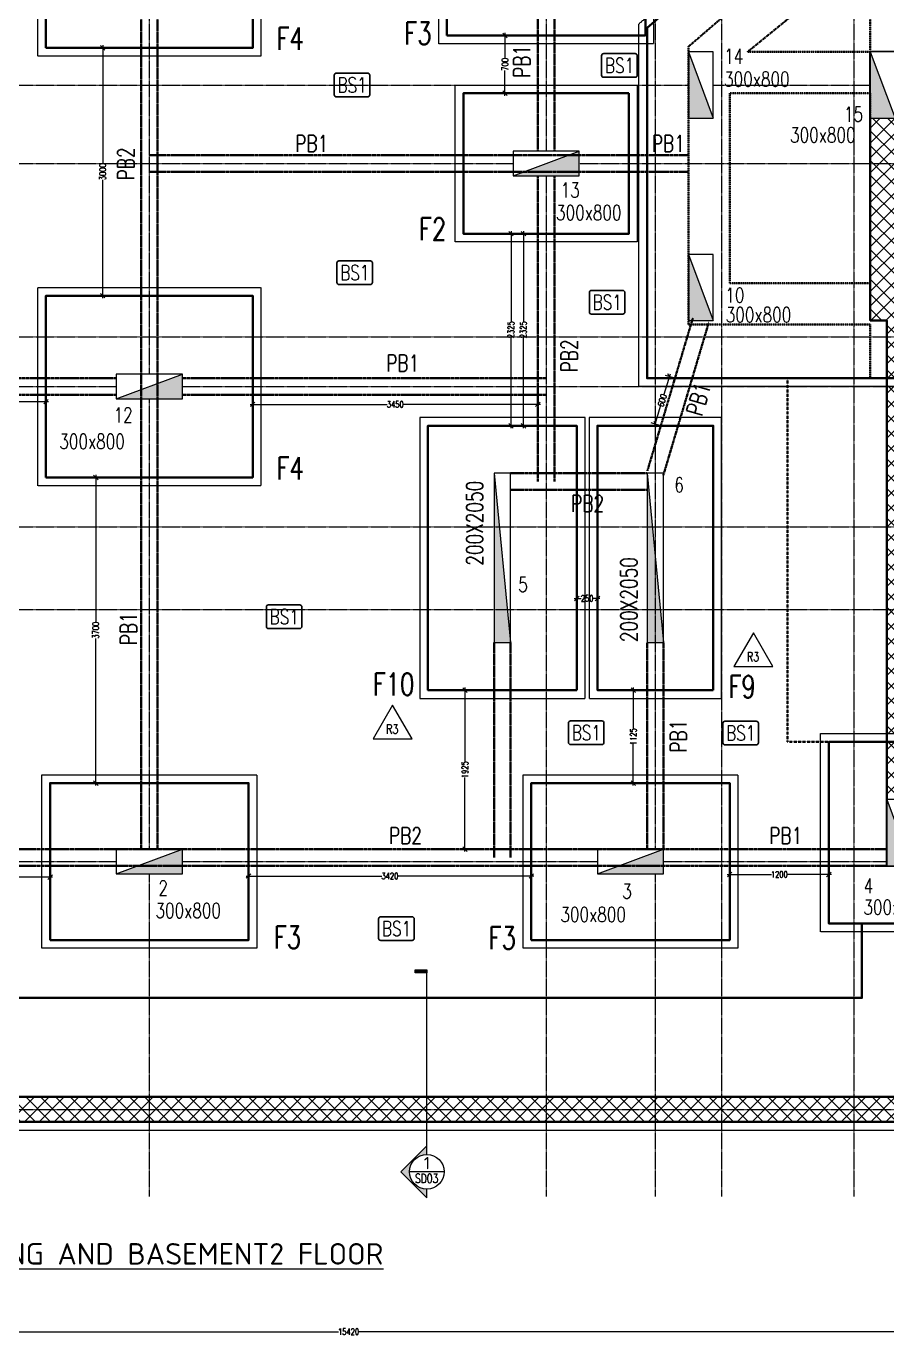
# Model space of a CAD drawing. Header units: millimetres. Extents: x -226110 to 125224, y -84 to 62581.
# Drawn here: x 12526 to 22935, y 2011 to 17864 of the extents above; entities that cross this region are included whole.
import ezdxf
from ezdxf.enums import TextEntityAlignment as Align

# ---------------------------------------------------------------- set-up
doc = ezdxf.new("R2010")
doc.units = ezdxf.units.MM
doc.set_wipeout_variables(frame=1)
for name, pattern in [('CENTER', [2, 1.25, -0.25, 0.25, -0.25]), ('CENTER2', [28.575, 19.05, -3.175, 3.175, -3.175]), ('DASHED2', [9.525, 6.35, -3.175]), ('DOT2', [0.125, 0, -0.125]), ('HIDDEN', [0.375, 0.25, -0.125]), ('HIDDEN2', [4.7625, 3.175, -1.5875])]:
    doc.linetypes.add(name, pattern=pattern)
for name, color, linetype, lineweight in [('Geo Col Hatch', 66, 'Continuous', 5), ('Geo Col Size', 36, 'Continuous', 30), ('Geo Column', 10, 'Continuous', 25), ('Geo GF11.12.23$0$Geo Col Hatch', 66, 'Continuous', 5), ('Geo GF11.12.23$0$Geo Column', 10, 'Continuous', 25), ('Geo-Beam', 9, 'HIDDEN2', 40), ('Geo-Beam 3', 9, 'HIDDEN2', 40), ('Geo-COLUMN-NO', 3, 'Continuous', 30), ('Geo-COLUMNS', 10, 'Continuous', 30), ('Geo-Dim  Sec & Plan', 250, 'Continuous', 25), ('Geo-Footing', 22, 'Continuous', 40), ('Geo-Footing inner L', 48, 'Continuous', 20), ('Geo-Footing Name', 7, 'Continuous', 30), ('Geo-Footing Pcc L', 251, 'HIDDEN', 13), ('Geo-GRID', 250, 'CENTER2', 13), ('Geo-Grid L', 250, 'CENTER', 13), ('Geo-RCC-PATT-RAMP', 8, 'Continuous', 13), ('Geo-Retaining-W-L', 126, 'Continuous', 40), ('Geo-Sec Sml', 7, 'Continuous', 25), ('Geo-TEXT', 7, 'Continuous', 30), ('Geo-TEXT-SLAB', 232, 'Continuous', 30)]:
    doc.layers.add(name, color=color, linetype=linetype, lineweight=lineweight)
doc.layers.add('GEO-TITTLE HEAD', color=206, linetype='Continuous')
doc.styles.add('Geo T Arial', font='arial.ttf', dxfattribs={"width": 0.75})
doc.styles.add('Geo Txt Narr', font='simplex8.shx')
doc.styles.add('ISCOPEUR', font='isocpeur.ttf')
doc.styles.add('simplex', font='simplex.shx', dxfattribs={"width": 0.75})
doc.styles.get("Standard").update_dxf_attribs({"font": 'arial.ttf'})
doc.dimstyles.new('Geo1-30 Dim 100', dxfattribs={"dimtxt": 75, "dimasz": 55, "dimexe": 50, "dimexo": 0.2, "dimgap": 0.1, "dimtad": 0, "dimdec": 0, "dimdsep": 46, "dimtxsty": 'simplex', "dimblk": 'OBLIQUE', "dimcen": 5, "dimdle": 30, "dimclrd": 252, "dimclre": 252, "dimclrt": 34, "dimadec": 0, "dimazin": 0, "dimtfac": 1, "dimtdec": 0, "dimtmove": 0, "dimatfit": 3, "dimfxl": 100, "dimfxlon": 1, "dimlwd": -1, "dimlwe": -1, "dimarcsym": 0})

# ---------------------------------------------------------------- blocks, each defined once
blk = doc.blocks.new('*U1255')
at = {"layer": 'Geo Col Size', "style": 'simplex', "width": 0.75}
blk.add_attdef('300X800', (278, -469), '', height=180, dxfattribs=at)
blk.add_wipeout([(-400, 150), (400, 150), (400, -150), (-400, -150)]).dxf.layer = 'Geo GF11.12.23$0$Geo Column'
at = {"layer": 'Geo GF11.12.23$0$Geo Col Hatch'}
h = blk.add_hatch(color=256, dxfattribs=at)
h.dxf.hatch_style = 1
h.paths.add_polyline_path([(-400, -150), (400, -150), (400, 150)])
at = {"layer": 'Geo GF11.12.23$0$Geo Column'}
blk.add_line((-400, -150), (400, 150), dxfattribs=at)
blk.add_lwpolyline([(-400, -150), (400, -150), (400, 150), (-400, 150)], close=True, dxfattribs=at)
blk = doc.blocks.new('*U1254')
at = {"layer": 'Geo Col Size', "style": 'simplex', "width": 0.75}
blk.add_attdef('300X800', (278, -469), '', height=180, dxfattribs=at)
blk.add_wipeout([(150, 400), (150, -400), (-150, -400), (-150, 400)]).dxf.layer = 'Geo GF11.12.23$0$Geo Column'
at = {"layer": 'Geo GF11.12.23$0$Geo Col Hatch'}
h = blk.add_hatch(color=256, dxfattribs=at)
h.dxf.hatch_style = 1
h.paths.add_polyline_path([(-150, 400), (-150, -400), (150, -400)])
at = {"layer": 'Geo GF11.12.23$0$Geo Column'}
blk.add_line((-150, 400), (150, -400), dxfattribs=at)
blk.add_lwpolyline([(-150, 400), (-150, -400), (150, -400), (150, 400)], close=True, dxfattribs=at)
blk = doc.blocks.new('*U1257')
at = {"layer": 'Geo Col Hatch'}
h = blk.add_hatch(color=256, dxfattribs=at)
h.dxf.hatch_style = 1
h.paths.add_polyline_path([(-100, 1025), (-100, -1025), (100, -1025)])
at = {"layer": 'Geo Column'}
blk.add_line((-100, 1025), (100, -1025), dxfattribs=at)
blk.add_lwpolyline([(-100, 1025), (-100, -1025), (100, -1025), (100, 1025)], close=True, dxfattribs=at)
at = {"layer": 'Geo Col Size', "style": 'simplex', "width": 0.75}
blk.add_attdef('(200X1050)', (303, -469), '', height=250, dxfattribs=at)
blk = doc.blocks.new('Geo GF11.12.23')
ref = blk.add_blockref('*U1255', (54933, 13743))
ref.add_attrib('300X800', '300x800', (55052, 13058), dxfattribs={"layer": 'Geo Col Size', "height": 180, "style": 'simplex', "width": 0.75})
ref = blk.add_blockref('*U1255', (50133, 11043))
ref.add_attrib('300X800', '300x800', (49044, 10289), dxfattribs={"layer": 'Geo Col Size', "height": 180, "style": 'simplex', "width": 0.75})
ref = blk.add_blockref('*U1257', (54403, 8968))
ref.add_attrib('(200X1050)', '200X2050', (54168, 8874), dxfattribs={"layer": 'Geo Col Size', "height": 200, "rotation": 90, "style": 'simplex', "width": 0.75})
ref = blk.add_blockref('*U1257', (56253, 8968))
ref.add_attrib('(200X1050)', '200X2050', (56034, 7949), dxfattribs={"layer": 'Geo Col Size', "height": 200, "rotation": 90, "style": 'simplex', "width": 0.75})
ref = blk.add_blockref('*U1254', (59203, 5643))
ref.add_attrib('300X800', '300x800', (58770, 4651), dxfattribs={"layer": 'Geo Col Size', "height": 180, "style": 'simplex', "width": 0.75})
ref = blk.add_blockref('*U1255', (50133, 5293))
ref.add_attrib('300X800', '300x800', (50207, 4610), dxfattribs={"layer": 'Geo Col Size', "height": 180, "style": 'simplex', "width": 0.75})
ref = blk.add_blockref('*U1255', (55953, 5293))
ref.add_attrib('300X800', '300x800', (55105, 4562), dxfattribs={"layer": 'Geo Col Size', "height": 180, "style": 'simplex', "width": 0.75})
at = {"layer": 'Geo-COLUMN-NO', "style": 'simplex', "width": 0.75}
for s, p in [('14', (57086, 14949, -42)), ('15', (58534, 14249, -42)), ('10', (57100, 12059, -42)), ('6', (56483, 9763)), ('5', (54595, 8556))]:
    blk.add_text(s, height=180, dxfattribs=at).set_placement(p)
ref = blk.add_blockref('*U1254', (56803, 14693))
ref.add_attrib('300X800', '300x800', (57085, 14673), dxfattribs={"layer": 'Geo Col Size', "height": 180, "style": 'simplex', "width": 0.75})
ref = blk.add_blockref('*U1254', (56803, 12243))
ref.add_attrib('300X800', '300x800', (57105, 11822), dxfattribs={"layer": 'Geo Col Size', "height": 180, "style": 'simplex', "width": 0.75})
for s, p in [('13', (55107, 13331, -42)), ('12', (49700, 10608, -85)), ('4', (58773, 4909, -42)), ('2', (50243, 4882)), ('3', (55853, 4844, -77))]:
    blk.add_text(s, height=180, dxfattribs=at).set_placement(p)
ref = blk.add_blockref('*U1254', (59003, 14693))
ref.add_attrib('300X800', '300x800', (57883, 13998), dxfattribs={"layer": 'Geo Col Size', "height": 180, "style": 'simplex', "width": 0.75})
blk = doc.blocks.new('GRID')
at = {"layer": 'Geo-Grid L', "ltscale": 3}
for p, q in [((-4420, 51726.6), (-4420, -6705.1)), ((380, 51726.6), (380, -6705.1)), ((1700, 51726.6), (1700, -6705.1)), ((2500, 51726.6), (2500, -6705.1)), ((4100, 51726.6), (4100, -6705.1)), ((-12192.8, 6750), (13410.8, 6750)), ((-12192.8, 5800), (13410.8, 5800)), ((-12192.8, 3700), (13410.8, 3700)), ((-12192.8, 3100), (13410.8, 3100)), ((-12192.8, 1400), (13410.8, 1400)), ((-12192.8, 400), (13410.8, 400)), ((-12192.8, -2650), (13410.8, -2650)), ((-12192.8, -5650), (13410.8, -5650))]:
    blk.add_line(p, q, dxfattribs=at)
blk = doc.blocks.new('*U422')
at = {"layer": 'Geo-Sec Sml', "ltscale": 0.1}
for points in [[(5.83, 81.43), (5.83, 80.27), (10.5, 80.27), (10.5, 81.43)], [(3.5, 0, -0.414214), (10.5, 7), (10.5, 10.5), (0, 0), (10.5, -10.5), (10.5, -7, -0.414214)]]:
    blk.add_hatch(color=162, dxfattribs=at).paths.add_polyline_path(points)
at = {"color": 8}
blk.add_line((10.5, 7), (10.5, 81.43), dxfattribs=at)
blk.add_lwpolyline([(17.5, 0), (3.5, 0)], dxfattribs=at)
blk.add_circle((10.5, 0), 7, dxfattribs=at)
at = {"layer": 'Geo-Sec Sml'}
blk.add_lwpolyline([(10.5, 81.43), (10.5, 80.27), (5.83, 80.27), (5.83, 81.43)], close=True, dxfattribs=at)
blk.add_lwpolyline([(10.5, 7), (10.5, 10.5), (0, 0), (10.5, -10.5), (10.5, -7)], dxfattribs=at)
at = {"layer": 'Geo-Sec Sml', "lineweight": 18, "ltscale": 0.1, "style": 'ISCOPEUR'}
blk.add_attdef('00', text='', height=3, dxfattribs=at).set_placement((10.5, 3.5), align=Align.MIDDLE)
at = {"layer": 'Geo-Sec Sml', "color": 1, "style": 'Geo Txt Narr'}
blk.add_attdef('00', text='', height=2.5, dxfattribs=at).set_placement((10.5, -2.33), align=Align.MIDDLE)
blk = doc.blocks.new('GEO TITLE HEAD NAME')
at = {"layer": 'GEO-TITTLE HEAD'}
blk.add_line((-11.2, -0.15), (-0.11, -0.09), dxfattribs=at)
blk.add_circle((-6.27, -0.15), 4.93, dxfattribs=at)
at = {"layer": 'Geo-Sec Sml', "lineweight": 18, "ltscale": 0.1, "style": 'Geo T Arial'}
blk.add_attdef('WALL_SECTION', text='', height=3, dxfattribs=at).set_placement((-6.38, 3.46), align=Align.MIDDLE)
at = {"layer": 'Geo-Sec Sml', "color": 84, "style": 'Geo Txt Narr'}
blk.add_attdef('DRAWING-REF', text='', height=2.5, dxfattribs=at).set_placement((-6.38, -2.37), align=Align.MIDDLE)
at = {"layer": 'Geo-TEXT', "style": 'Geo T Arial'}
blk.add_attdef('%%ULAYOUT', (-0.1, 1.21), '', height=4, dxfattribs=at)
at = {"layer": 'Geo-TEXT'}
blk.add_attdef('SCALE', (-0.24, -3.03), '', height=2, dxfattribs=at)
blk = doc.blocks.new('*U956')
at = {"layer": 'Geo-Footing'}
blk.add_lwpolyline([(-1250, -1100), (-1250, 1100), (1250, 1100), (1250, -1100)], close=True, dxfattribs=at)
at = {"layer": 'Geo-Footing Pcc L', "linetype": 'DASHED2', "lineweight": 20, "ltscale": 0.3}
blk.add_lwpolyline([(-1350, -1200), (-1350, 1200), (1350, 1200), (1350, -1200)], close=True, dxfattribs=at)
at = {"layer": 'Geo-Footing Name', "style": 'simplex', "width": 0.75}
blk.add_attdef('F4', (1609, -1182), '', height=270, dxfattribs=at)
blk = doc.blocks.new('*U684')
at = {"layer": 'Geo-Footing'}
blk.add_lwpolyline([(1150, -1100), (-850, -1100), (-850, 1100), (1150, 1100)], close=True, dxfattribs=at)
at = {"layer": 'Geo-Footing inner L', "linetype": 'DOT2', "ltscale": 2}
blk.add_lwpolyline([(150, 400), (-150, 400), (-150, -400), (150, -400)], close=True, dxfattribs=at)
at = {"layer": 'Geo-Footing Pcc L', "linetype": 'DASHED2', "lineweight": 20, "ltscale": 0.3}
blk.add_lwpolyline([(1250, -1200), (-950, -1200), (-950, 1200), (1250, 1200)], close=True, dxfattribs=at)
at = {"layer": 'Geo-Footing Name', "style": 'simplex', "width": 0.75}
blk.add_attdef('F8', (1359, -1210), '', height=270, dxfattribs=at)
blk = doc.blocks.new('A$C20a6246b1')
at = {"layer": 'Geo-RCC-PATT-RAMP'}
h = blk.add_hatch(dxfattribs=at)
h.set_pattern_fill('ANSI37', color=256, scale=40)
edge = h.paths.add_edge_path()
edge.add_line((10910, 11850), (10910, 8600))
edge.add_line((10910, 8600), (11110, 8600))
edge.add_line((11110, 8600), (11110, 2000))
edge.add_line((11110, 2000), (12010, 2000))
edge.add_line((12010, 2000), (12010, -800))
edge.add_line((12010, -800), (-2810, -800))
edge.add_line((-2810, -800), (-2810, 45750))
edge.add_line((-2810, 45750), (-1510, 45750))
edge.add_line((-1510, 45750), (-1510, 51340))
edge.add_line((-1510, 51340), (2440, 51340))
edge.add_arc((4877, 51453), 2440, 93.1, 182.6734, ccw=False)
edge.add_line((4745, 53890), (12205, 53890))
edge.add_arc((11922, 48007), 5890, 54.5997, 87.2442, ccw=False)
edge.add_line((15334, 52807), (15912, 52339))
edge.add_arc((11852, 47932), 5992, 10.0715, 47.3451, ccw=False)
edge.add_arc((17260, 48892), 500, 0, 10.0715, ccw=False)
edge.add_line((17760, 48892), (17760, -1001))
edge.add_line((17760, -1001), (18060, -1001))
edge.add_line((18060, -1001), (18060, 48875))
edge.add_arc((17060, 48875), 1000, 0, 10.2606)
edge.add_arc((11852, 47932), 6292, 10.2606, 47.4326)
edge.add_line((16108, 52566), (15516, 53046))
edge.add_arc((11922, 48007), 6190, 54.5106, 87.3118)
edge.add_line((12212, 54190), (4756, 54190))
edge.add_arc((4875, 51454), 2738, 92.485, 176.1141)
edge.add_line((2143, 51640), (-1810, 51640))
edge.add_line((-1810, 51640), (-1810, 46050))
edge.add_line((-1810, 46050), (-3110, 46050))
edge.add_line((-3110, 46050), (-3110, -1100))
edge.add_line((-3110, -1100), (12310, -1100))
edge.add_line((12310, -1100), (12310, 2300))
edge.add_line((12310, 2300), (11410, 2300))
edge.add_line((11410, 2300), (11410, 8900))
edge.add_line((11410, 8900), (11210, 8900))
edge.add_line((11210, 8900), (11210, 11550))
edge.add_line((11210, 11550), (12310, 11550))
edge.add_line((12310, 11550), (12310, 49040))
edge.add_line((12310, 49040), (7390, 49040))
edge.add_line((7390, 49040), (7390, 48740))
edge.add_line((7390, 48740), (12010, 48740))
edge.add_line((12010, 48740), (12010, 11850))
edge.add_line((12010, 11850), (10910, 11850))
at = {"layer": 'Geo-Retaining-W-L'}
for points in [[(-3110, 46050), (-3110, -1100), (12310, -1100), (12310, 2300), (11410, 2300), (11410, 8900), (11210, 8900), (11210, 11550), (12310, 11550), (12310, 49040)], [(12010, 48740), (12010, 11850), (10910, 11850), (10910, 8600), (11110, 8600), (11110, 2000), (12010, 2000), (12010, -800), (-2810, -800), (-2810, 45750)]]:
    blk.add_lwpolyline(points, dxfattribs=at)
blk = doc.blocks.new('*U951')
at = {"layer": 'Geo-Footing'}
blk.add_lwpolyline([(1000, 850), (1000, -850), (-1000, -850), (-1000, 850)], close=True, dxfattribs=at)
at = {"layer": 'Geo-Footing inner L', "linetype": 'DOT2', "ltscale": 2}
blk.add_lwpolyline([(400, 150), (-400, 150), (-400, -150), (400, -150)], close=True, dxfattribs=at)
at = {"layer": 'Geo-Footing Pcc L', "linetype": 'DASHED2', "lineweight": 20, "ltscale": 0.3}
blk.add_lwpolyline([(1100, 950), (1100, -950), (-1100, -950), (-1100, 950)], close=True, dxfattribs=at)
at = {"layer": 'Geo-Footing Name', "style": 'simplex', "width": 0.75}
blk.add_attdef('F2', (1180, -1110), '', height=270, dxfattribs=at)
blk = doc.blocks.new('*U512')
at = {"layer": 'Geo-Footing'}
blk.add_lwpolyline([(-1200, -950), (-1200, 950), (1200, 950), (1200, -950)], close=True, dxfattribs=at)
at = {"layer": 'Geo-Footing Pcc L', "linetype": 'DASHED2', "lineweight": 20, "ltscale": 0.3}
blk.add_lwpolyline([(-1300, -1050), (-1300, 1050), (1300, 1050), (1300, -1050)], close=True, dxfattribs=at)
at = {"layer": 'Geo-Footing Name', "style": 'simplex', "width": 0.75}
blk.add_attdef('F3', (1280, -1310), '', height=270, dxfattribs=at)
blk = doc.blocks.new('A$C08a1fd8b')
at = {"layer": 'Geo-Beam'}
for p, q in [((1400, 3850), (3950, 3850)), ((2050, 3350), (1671, 3350)), ((2050, 3350), (2050, 2450)), ((3950, 3350), (2550, 3350)), ((2550, 3350), (2550, 2450)), ((-150, -850), (-150, 2514)), ((564, 2450), (2050, 2450)), ((2550, 2450), (3950, 2450)), ((350, 1950), (350, -350)), ((350, 1950), (2050, 1950)), ((2050, 1950), (2050, -350)), ((2550, 1950), (3950, 1950)), ((2550, 1950), (2550, -1500)), ((2050, -350), (350, -350)), ((2050, -850), (-150, -850)), ((2050, -850), (2050, -1500))]:
    blk.add_line(p, q, dxfattribs=at)
for points in [[(-150, 2514), (1400, 3850)], [(564, 2450), (1671, 3350)]]:
    blk.add_lwpolyline(points, dxfattribs=at)
at = {"layer": 'Geo-Footing'}
blk.add_lwpolyline([(3050, -1500), (-650, -1500), (-650, 2744), (1214, 4350), (3950, 4350), (3950, 1450), (3050, 1450)], close=True, dxfattribs=at)
at = {"layer": 'Geo-Footing Pcc L', "linetype": 'DASHED2', "lineweight": 20, "ltscale": 0.3}
blk.add_lwpolyline([(3150, -1600), (-750, -1600), (-750, 2789), (1177, 4450), (4050, 4450), (4050, 1350), (3150, 1350)], close=True, dxfattribs=at)
blk = doc.blocks.new('_Oblique')
at = {"color": 0, "linetype": 'ByBlock', "lineweight": -2}
blk.add_line((-0.5, -0.5), (0.5, 0.5), dxfattribs=at)
blk = doc.blocks.new('*D1224')
at = {"layer": 'Geo-Dim  Sec & Plan', "color": 252, "transparency": 16777216}
for p, q in [((15215, 7677), (15215, 7527)), ((18635, 7677), (18635, 7527))]:
    blk.add_line(p, q, dxfattribs=at)
at = {"layer": 'Geo-Dim  Sec & Plan', "color": 252, "linetype": 'Continuous', "transparency": 16777216}
for p, q in [((15185, 7577), (16826, 7577)), ((18665, 7577), (17024, 7577))]:
    blk.add_line(p, q, dxfattribs=at)
at = {"layer": 'Geo-Dim  Sec & Plan', "color": 252, "transparency": 16777216, "xscale": 55, "yscale": 55, "zscale": 55, "rotation": 180}
blk.add_blockref('_Oblique', (15215, 7577), dxfattribs=at)
at = {"layer": 'Geo-Dim  Sec & Plan', "color": 252, "transparency": 16777216, "xscale": 55, "yscale": 55, "zscale": 55}
blk.add_blockref('_Oblique', (18635, 7577), dxfattribs=at)
at = {"layer": 'Geo-Dim  Sec & Plan', "color": 34, "transparency": 16777216, "insert": (16925, 7577), "char_height": 75, "attachment_point": 5, "style": 'simplex'}
blk.add_mtext('3420', dxfattribs=at)
blk = doc.blocks.new('*D1225')
at = {"layer": 'Geo-Dim  Sec & Plan', "color": 252, "transparency": 16777216}
for p, q in [((21035, 7696), (21035, 7546)), ((22235, 7696), (22235, 7546))]:
    blk.add_line(p, q, dxfattribs=at)
at = {"layer": 'Geo-Dim  Sec & Plan', "color": 252, "linetype": 'Continuous', "transparency": 16777216}
for p, q in [((21005, 7596), (21541, 7596)), ((22265, 7596), (21729, 7596))]:
    blk.add_line(p, q, dxfattribs=at)
at = {"layer": 'Geo-Dim  Sec & Plan', "color": 252, "transparency": 16777216, "xscale": 55, "yscale": 55, "zscale": 55, "rotation": 180}
blk.add_blockref('_Oblique', (21035, 7596), dxfattribs=at)
at = {"layer": 'Geo-Dim  Sec & Plan', "color": 252, "transparency": 16777216, "xscale": 55, "yscale": 55, "zscale": 55}
blk.add_blockref('_Oblique', (22235, 7596), dxfattribs=at)
at = {"layer": 'Geo-Dim  Sec & Plan', "color": 34, "transparency": 16777216, "insert": (21635, 7596), "char_height": 75, "attachment_point": 5, "style": 'simplex'}
blk.add_mtext('1200', dxfattribs=at)
blk = doc.blocks.new('*D1226')
at = {"layer": 'Geo-Dim  Sec & Plan', "color": 252, "linetype": 'Continuous', "transparency": 16777216}
for p, q in [((11535, 13318), (12071, 13318)), ((12795, 13318), (12259, 13318))]:
    blk.add_line(p, q, dxfattribs=at)
at = {"layer": 'Geo-Dim  Sec & Plan', "color": 252, "transparency": 16777216}
for p, q in [((11565, 13418), (11565, 13268)), ((12765, 13418), (12765, 13268))]:
    blk.add_line(p, q, dxfattribs=at)
at = {"layer": 'Geo-Dim  Sec & Plan', "color": 252, "transparency": 16777216, "xscale": 55, "yscale": 55, "zscale": 55, "rotation": 180}
blk.add_blockref('_Oblique', (11565, 13318), dxfattribs=at)
at = {"layer": 'Geo-Dim  Sec & Plan', "color": 252, "transparency": 16777216, "xscale": 55, "yscale": 55, "zscale": 55}
blk.add_blockref('_Oblique', (12765, 13318), dxfattribs=at)
at = {"layer": 'Geo-Dim  Sec & Plan', "color": 34, "transparency": 16777216, "insert": (12165, 13318), "char_height": 75, "attachment_point": 5, "style": 'simplex'}
blk.add_mtext('1200', dxfattribs=at)
blk = doc.blocks.new('*D1236')
at = {"layer": 'Geo-Dim  Sec & Plan', "color": 252, "linetype": 'Continuous', "transparency": 16777216}
for p, q in [((17833, 9857), (17833, 8958)), ((17833, 7872), (17833, 8770))]:
    blk.add_line(p, q, dxfattribs=at)
at = {"layer": 'Geo-Dim  Sec & Plan', "color": 252, "transparency": 16777216}
for p, q in [((17933, 9827), (17783, 9827)), ((17933, 7902), (17783, 7902))]:
    blk.add_line(p, q, dxfattribs=at)
at = {"layer": 'Geo-Dim  Sec & Plan', "color": 252, "transparency": 16777216, "xscale": 55, "yscale": 55, "zscale": 55}
for p, rotation in [((17833, 9827), 90), ((17833, 7902), 270)]:
    blk.add_blockref('_Oblique', p, dxfattribs=dict(at, rotation=rotation))
at = {"layer": 'Geo-Dim  Sec & Plan', "color": 34, "transparency": 16777216, "insert": (17833, 8864), "char_height": 75, "attachment_point": 5, "rotation": 90, "style": 'simplex'}
blk.add_mtext('1925', dxfattribs=at)
blk = doc.blocks.new('*D1237')
at = {"layer": 'Geo-Dim  Sec & Plan', "color": 252, "linetype": 'Continuous', "transparency": 16777216}
for p, q in [((18540, 15382), (18540, 14288)), ((18540, 12997), (18540, 14090))]:
    blk.add_line(p, q, dxfattribs=at)
at = {"layer": 'Geo-Dim  Sec & Plan', "color": 252, "transparency": 16777216}
for p, q in [((18640, 15352), (18490, 15352)), ((18640, 13027), (18490, 13027))]:
    blk.add_line(p, q, dxfattribs=at)
at = {"layer": 'Geo-Dim  Sec & Plan', "color": 252, "transparency": 16777216, "xscale": 55, "yscale": 55, "zscale": 55}
for p, rotation in [((18540, 15352), 90), ((18540, 13027), 270)]:
    blk.add_blockref('_Oblique', p, dxfattribs=dict(at, rotation=rotation))
at = {"layer": 'Geo-Dim  Sec & Plan', "color": 34, "transparency": 16777216, "insert": (18540, 14189), "char_height": 75, "attachment_point": 5, "rotation": 90, "style": 'simplex'}
blk.add_mtext('2325', dxfattribs=at)
blk = doc.blocks.new('*D1238')
at = {"layer": 'Geo-Dim  Sec & Plan', "color": 252, "linetype": 'Continuous', "transparency": 16777216}
for p, q in [((18317, 17782), (18317, 17474)), ((18317, 17022), (18317, 17329))]:
    blk.add_line(p, q, dxfattribs=at)
at = {"layer": 'Geo-Dim  Sec & Plan', "color": 252, "transparency": 16777216}
for p, q in [((18417, 17752), (18267, 17752)), ((18417, 17052), (18267, 17052))]:
    blk.add_line(p, q, dxfattribs=at)
at = {"layer": 'Geo-Dim  Sec & Plan', "color": 252, "transparency": 16777216, "xscale": 55, "yscale": 55, "zscale": 55}
for p, rotation in [((18317, 17752), 90), ((18317, 17052), 270)]:
    blk.add_blockref('_Oblique', p, dxfattribs=dict(at, rotation=rotation))
at = {"layer": 'Geo-Dim  Sec & Plan', "color": 34, "transparency": 16777216, "insert": (18317, 17402), "char_height": 75, "attachment_point": 5, "rotation": 90, "style": 'simplex'}
blk.add_mtext('700', dxfattribs=at)
blk = doc.blocks.new('*D1244')
at = {"layer": 'Geo-Dim  Sec & Plan', "color": 252, "transparency": 16777216}
for p, q in [((13467, 12402), (13317, 12402)), ((13467, 8702), (13317, 8702))]:
    blk.add_line(p, q, dxfattribs=at)
at = {"layer": 'Geo-Dim  Sec & Plan', "color": 252, "linetype": 'Continuous', "transparency": 16777216}
for p, q in [((13367, 12432), (13367, 10651)), ((13367, 8672), (13367, 10452))]:
    blk.add_line(p, q, dxfattribs=at)
at = {"layer": 'Geo-Dim  Sec & Plan', "color": 252, "transparency": 16777216, "xscale": 55, "yscale": 55, "zscale": 55}
for p, rotation in [((13367, 12402), 90), ((13367, 8702), 270)]:
    blk.add_blockref('_Oblique', p, dxfattribs=dict(at, rotation=rotation))
at = {"layer": 'Geo-Dim  Sec & Plan', "color": 34, "transparency": 16777216, "insert": (13367, 10552), "char_height": 75, "attachment_point": 5, "rotation": 90, "style": 'simplex'}
blk.add_mtext('3700', dxfattribs=at)
blk = doc.blocks.new('*D1245')
at = {"layer": 'Geo-Dim  Sec & Plan', "color": 252, "transparency": 16777216}
for p, q in [((13551, 17602), (13401, 17602)), ((13551, 14602), (13401, 14602))]:
    blk.add_line(p, q, dxfattribs=at)
at = {"layer": 'Geo-Dim  Sec & Plan', "color": 252, "linetype": 'Continuous', "transparency": 16777216}
for p, q in [((13451, 17632), (13451, 16201)), ((13451, 14572), (13451, 16002))]:
    blk.add_line(p, q, dxfattribs=at)
at = {"layer": 'Geo-Dim  Sec & Plan', "color": 252, "transparency": 16777216, "xscale": 55, "yscale": 55, "zscale": 55}
for p, rotation in [((13451, 17602), 90), ((13451, 14602), 270)]:
    blk.add_blockref('_Oblique', p, dxfattribs=dict(at, rotation=rotation))
at = {"layer": 'Geo-Dim  Sec & Plan', "color": 34, "transparency": 16777216, "insert": (13451, 16102), "char_height": 75, "attachment_point": 5, "rotation": 90, "style": 'simplex'}
blk.add_mtext('3000', dxfattribs=at)
blk = doc.blocks.new('*D1250')
at = {"layer": 'Geo-Dim  Sec & Plan', "color": 252, "transparency": 16777216}
for p, q in [((13551, 17602), (13401, 17602)), ((13551, 14602), (13401, 14602))]:
    blk.add_line(p, q, dxfattribs=at)
at = {"layer": 'Geo-Dim  Sec & Plan', "color": 252, "linetype": 'Continuous', "transparency": 16777216}
for p, q in [((13451, 17632), (13451, 16201)), ((13451, 14572), (13451, 16002))]:
    blk.add_line(p, q, dxfattribs=at)
at = {"layer": 'Geo-Dim  Sec & Plan', "color": 252, "transparency": 16777216, "xscale": 55, "yscale": 55, "zscale": 55}
for p, rotation in [((13451, 17602), 90), ((13451, 14602), 270)]:
    blk.add_blockref('_Oblique', p, dxfattribs=dict(at, rotation=rotation))
at = {"layer": 'Geo-Dim  Sec & Plan', "color": 34, "transparency": 16777216, "insert": (13451, 16102), "char_height": 75, "attachment_point": 5, "rotation": 90, "style": 'simplex'}
blk.add_mtext('3000', dxfattribs=at)
blk = doc.blocks.new('*D1259')
at = {"layer": 'Geo-Dim  Sec & Plan', "color": 252, "linetype": 'Continuous', "transparency": 16777216}
for p, q in [((19869, 9857), (19869, 9353)), ((19869, 8672), (19869, 9176))]:
    blk.add_line(p, q, dxfattribs=at)
at = {"layer": 'Geo-Dim  Sec & Plan', "color": 252, "transparency": 16777216}
for p, q in [((19969, 9827), (19819, 9827)), ((19969, 8702), (19819, 8702))]:
    blk.add_line(p, q, dxfattribs=at)
at = {"layer": 'Geo-Dim  Sec & Plan', "color": 252, "transparency": 16777216, "xscale": 55, "yscale": 55, "zscale": 55}
for p, rotation in [((19869, 9827), 90), ((19869, 8702), 270)]:
    blk.add_blockref('_Oblique', p, dxfattribs=dict(at, rotation=rotation))
at = {"layer": 'Geo-Dim  Sec & Plan', "color": 34, "transparency": 16777216, "insert": (19869, 9264), "char_height": 75, "attachment_point": 5, "rotation": 90, "style": 'simplex'}
blk.add_mtext('1125', dxfattribs=at)
blk = doc.blocks.new('*D1260')
at = {"layer": 'Geo-Dim  Sec & Plan', "color": 252, "linetype": 'Continuous', "transparency": 16777216}
for p, q in [((20313, 13651), (20240, 13404)), ((20125, 13018), (20199, 13265))]:
    blk.add_line(p, q, dxfattribs=at)
at = {"layer": 'Geo-Dim  Sec & Plan', "color": 252, "transparency": 16777216}
for p, q in [((20372, 13602), (20257, 13636)), ((20202, 13027), (20086, 13061))]:
    blk.add_line(p, q, dxfattribs=at)
at = {"layer": 'Geo-Dim  Sec & Plan', "color": 252, "transparency": 16777216, "xscale": 55, "yscale": 55, "zscale": 55}
for p, rotation in [((20305, 13622), 73.44292861888948), ((20134, 13047), 253.4429286188895)]:
    blk.add_blockref('_Oblique', p, dxfattribs=dict(at, rotation=rotation))
at = {"layer": 'Geo-Dim  Sec & Plan', "color": 34, "transparency": 16777216, "insert": (20219, 13334), "char_height": 75, "attachment_point": 5, "rotation": 73.4429, "style": 'simplex'}
blk.add_mtext('600', dxfattribs=at)
blk = doc.blocks.new('*D1261')
at = {"layer": 'Geo-Dim  Sec & Plan', "color": 252, "transparency": 16777216}
for p, q in [((11465, 7662), (11465, 7512)), ((12815, 7662), (12815, 7512))]:
    blk.add_line(p, q, dxfattribs=at)
at = {"layer": 'Geo-Dim  Sec & Plan', "color": 252, "linetype": 'Continuous', "transparency": 16777216}
for p, q in [((11435, 7562), (12046, 7562)), ((12845, 7562), (12234, 7562))]:
    blk.add_line(p, q, dxfattribs=at)
at = {"layer": 'Geo-Dim  Sec & Plan', "color": 252, "transparency": 16777216, "xscale": 55, "yscale": 55, "zscale": 55, "rotation": 180}
blk.add_blockref('_Oblique', (11465, 7562), dxfattribs=at)
at = {"layer": 'Geo-Dim  Sec & Plan', "color": 252, "transparency": 16777216, "xscale": 55, "yscale": 55, "zscale": 55}
blk.add_blockref('_Oblique', (12815, 7562), dxfattribs=at)
at = {"layer": 'Geo-Dim  Sec & Plan', "color": 34, "transparency": 16777216, "insert": (12140, 7562), "char_height": 75, "attachment_point": 5, "style": 'simplex'}
blk.add_mtext('1350', dxfattribs=at)
blk = doc.blocks.new('*D1262')
at = {"layer": 'Geo-Dim  Sec & Plan', "color": 252, "transparency": 16777216}
for p, q in [((19185, 10837), (19185, 10987)), ((19435, 10837), (19435, 10987))]:
    blk.add_line(p, q, dxfattribs=at)
at = {"layer": 'Geo-Dim  Sec & Plan', "color": 252, "linetype": 'Continuous', "transparency": 16777216}
for p, q in [((19155, 10937), (19238, 10937)), ((19465, 10937), (19383, 10937))]:
    blk.add_line(p, q, dxfattribs=at)
at = {"layer": 'Geo-Dim  Sec & Plan', "color": 252, "transparency": 16777216, "xscale": 55, "yscale": 55, "zscale": 55, "rotation": 180}
blk.add_blockref('_Oblique', (19185, 10937), dxfattribs=at)
at = {"layer": 'Geo-Dim  Sec & Plan', "color": 252, "transparency": 16777216, "xscale": 55, "yscale": 55, "zscale": 55}
blk.add_blockref('_Oblique', (19435, 10937), dxfattribs=at)
at = {"layer": 'Geo-Dim  Sec & Plan', "color": 34, "transparency": 16777216, "insert": (19310, 10937), "char_height": 75, "attachment_point": 5, "style": 'simplex'}
blk.add_mtext('250', dxfattribs=at)
blk = doc.blocks.new('*D1263')
at = {"layer": 'Geo-Dim  Sec & Plan', "color": 252, "transparency": 16777216}
for p, q in [((15265, 13386), (15265, 13236)), ((18715, 13386), (18715, 13236))]:
    blk.add_line(p, q, dxfattribs=at)
at = {"layer": 'Geo-Dim  Sec & Plan', "color": 252, "linetype": 'Continuous', "transparency": 16777216}
for p, q in [((15235, 13286), (16891, 13286)), ((18745, 13286), (17089, 13286))]:
    blk.add_line(p, q, dxfattribs=at)
at = {"layer": 'Geo-Dim  Sec & Plan', "color": 252, "transparency": 16777216, "xscale": 55, "yscale": 55, "zscale": 55, "rotation": 180}
blk.add_blockref('_Oblique', (15265, 13286), dxfattribs=at)
at = {"layer": 'Geo-Dim  Sec & Plan', "color": 252, "transparency": 16777216, "xscale": 55, "yscale": 55, "zscale": 55}
blk.add_blockref('_Oblique', (18715, 13286), dxfattribs=at)
at = {"layer": 'Geo-Dim  Sec & Plan', "color": 34, "transparency": 16777216, "insert": (16990, 13286), "char_height": 75, "attachment_point": 5, "style": 'simplex'}
blk.add_mtext('3450', dxfattribs=at)
blk = doc.blocks.new('*D1270')
at = {"layer": 'Geo-Dim  Sec & Plan', "color": 252, "linetype": 'Continuous', "transparency": 16777216}
for p, q in [((18390, 15382), (18390, 14288)), ((18390, 12997), (18390, 14090))]:
    blk.add_line(p, q, dxfattribs=at)
at = {"layer": 'Geo-Dim  Sec & Plan', "color": 252, "transparency": 16777216}
for p, q in [((18490, 15352), (18340, 15352)), ((18490, 13027), (18340, 13027))]:
    blk.add_line(p, q, dxfattribs=at)
at = {"layer": 'Geo-Dim  Sec & Plan', "color": 252, "transparency": 16777216, "xscale": 55, "yscale": 55, "zscale": 55}
for p, rotation in [((18390, 15352), 90), ((18390, 13027), 270)]:
    blk.add_blockref('_Oblique', p, dxfattribs=dict(at, rotation=rotation))
at = {"layer": 'Geo-Dim  Sec & Plan', "color": 34, "transparency": 16777216, "insert": (18390, 14189), "char_height": 75, "attachment_point": 5, "rotation": 90, "style": 'simplex'}
blk.add_mtext('2325', dxfattribs=at)
blk = doc.blocks.new('*D1365')
at = {"layer": 'Geo-Dim  Sec & Plan', "color": 252, "linetype": 'Continuous', "transparency": 16777216}
for p, q in [((8685, 2061), (16304, 2061)), ((24165, 2061), (16546, 2061))]:
    blk.add_line(p, q, dxfattribs=at)
at = {"layer": 'Geo-Dim  Sec & Plan', "color": 252, "transparency": 16777216}
for p, q in [((8715, 2161), (8715, 2011)), ((24135, 2161), (24135, 2011))]:
    blk.add_line(p, q, dxfattribs=at)
at = {"layer": 'Geo-Dim  Sec & Plan', "color": 252, "transparency": 16777216, "xscale": 55, "yscale": 55, "zscale": 55, "rotation": 180}
blk.add_blockref('_Oblique', (8715, 2061), dxfattribs=at)
at = {"layer": 'Geo-Dim  Sec & Plan', "color": 252, "transparency": 16777216, "xscale": 55, "yscale": 55, "zscale": 55}
blk.add_blockref('_Oblique', (24135, 2061), dxfattribs=at)
at = {"layer": 'Geo-Dim  Sec & Plan', "color": 34, "transparency": 16777216, "insert": (16425, 2061), "char_height": 75, "attachment_point": 5, "style": 'simplex'}
blk.add_mtext('15420', dxfattribs=at)
blk = doc.blocks.new('*D1383')
at = {"layer": 'Geo-Dim  Sec & Plan', "color": 252, "transparency": 16777216}
for p, q in [((14115, 38869), (14115, 38773)), ((18715, 38869), (18715, 38773)), ((-61148, 35102), (-61298, 35102)), ((-61148, 4602), (-61298, 4602))]:
    blk.add_line(p, q, dxfattribs=at)
at = {"layer": 'Geo-Dim  Sec & Plan', "color": 252, "linetype": 'Continuous', "transparency": 16777216}
for p, q in [((14085, 38823), (16316, 38823)), ((18745, 38823), (16514, 38823)), ((-61248, 35132), (-61248, 19978)), ((-61248, 4572), (-61248, 19726))]:
    blk.add_line(p, q, dxfattribs=at)
at = {"layer": 'Geo-Dim  Sec & Plan', "color": 252, "transparency": 16777216, "xscale": 55, "yscale": 55, "zscale": 55}
for p, rotation in [((14115, 38823), 180), ((-61248, 35102), 90), ((-61248, 4602), 270)]:
    blk.add_blockref('_Oblique', p, dxfattribs=dict(at, rotation=rotation))
blk.add_blockref('_Oblique', (18715, 38823), dxfattribs=at)
at = {"layer": 'Geo-Dim  Sec & Plan', "color": 34, "transparency": 16777216, "insert": (16415, 38823), "char_height": 75, "attachment_point": 5, "style": 'simplex'}
blk.add_mtext('4600', dxfattribs=at)
at = {"layer": 'Geo-Dim  Sec & Plan', "color": 34, "transparency": 16777216, "insert": (-61248, 19852), "char_height": 75, "attachment_point": 5, "rotation": 90, "style": 'simplex'}
blk.add_mtext('30500', dxfattribs=at)

msp = doc.modelspace()

# ---------------------------------------------------------------- linework, layer by layer
at = {"layer": 'Geo-Footing inner L', "linetype": 'DOT2', "ltscale": 2}
msp.add_lwpolyline([(19215.1, 16351.7), (18415.1, 16351.7), (18415.1, 16051.7), (19215.1, 16051.7)], close=True, dxfattribs=at)

# ---------------------------------------------------------------- block references
ref = msp.add_blockref('*U951', (18815.1, 16201.7))
ref.add_attrib('F2', 'F2', (17276.5, 15272.2), dxfattribs={"layer": 'Geo-Footing Name', "height": 270, "style": 'simplex', "width": 0.75})
at = {"layer": 'Geo-GRID'}
msp.add_blockref('GRID', (18435.1, 10401.7), dxfattribs=at)
at = {"layer": 'Geo-Retaining-W-L'}
msp.add_blockref('A$C20a6246b1', (11825.6, 5702.2), dxfattribs=at)
at = {"layer": 'Geo-Sec Sml'}
ref = msp.add_blockref('*U422', (17057.4, 3997.5), dxfattribs=dict(at, xscale=30, yscale=30, zscale=30))
ref.add_attrib('00', 'SD03', dxfattribs={"color": 1, "height": 108, "style": 'Geo Txt Narr', "width": 0.75}).set_placement((17369.5, 3916.8), align=Align.MIDDLE)
ref.add_attrib('00', '1', dxfattribs={"lineweight": 18, "ltscale": 0.1, "height": 150, "style": 'ISCOPEUR'}).set_placement((17372.4, 4102.5), align=Align.MIDDLE)
at = {"layer": 'GEO-TITTLE HEAD'}
ref = msp.add_blockref('GEO TITLE HEAD NAME', (9329.9, 2776.5), dxfattribs=dict(at, xscale=80, yscale=80, zscale=80))
ref.add_attrib('%%ULAYOUT', '%%ULAYOUT OF FOOTING AND BASEMENT2 FLOOR', (9322.3, 2873.4), dxfattribs={"color": 7, "ltscale": 0.5, "height": 260, "style": 'ISCOPEUR'})
ref.add_attrib('SCALE', 'SCALE 1:80', (9310.9, 2534.4), dxfattribs={"color": 7, "ltscale": 0.5, "height": 144, "style": 'simplex', "width": 0.75})
ref.add_attrib('DRAWING-REF', 'SD02', dxfattribs={"color": 1, "ltscale": 0.5, "height": 144, "style": 'simplex', "width": 0.75}).set_placement((8829.7, 2602), align=Align.MIDDLE)
ref.add_attrib('WALL_SECTION', '01', (8731.2, 2865.2), dxfattribs={"color": 1, "lineweight": 18, "ltscale": 0.1, "height": 160, "style": 'simplex', "width": 0.75})

# ---------------------------------------------------------------- dimensions: what is measured, and where the dimension line sits
at = {"layer": 'Geo-Dim  Sec & Plan'}
dim = msp.add_linear_dim(base=(24135.1, 2061.4), p1=(8715.1, 4601.7), p2=(24135.1, 4601.7), dimstyle='Geo1-30 Dim 100', dxfattribs=at)
dim.commit()
dim.dimension.update_dxf_attribs({"geometry": '*D1365', "text_midpoint": (16425.1, 2061.4)})

# ---------------------------------------------------------------- next in the draw order: block references
at = {"layer": 'Geo-COLUMNS'}
msp.add_blockref('Geo GF11.12.23', (-36117.9, 2458.7), dxfattribs=at)

# ---------------------------------------------------------------- next in the draw order: linework, layer by layer
at = {"color": 2}
for points in [[(21321, 10521.4), (21084.5, 10111.8), (21557.4, 10111.8), (21321, 10521.4)], [(16957.1, 9646.8), (16720.6, 9237.2), (17193.5, 9237.2), (16957.1, 9646.8)]]:
    msp.add_lwpolyline(points, dxfattribs=at)
at = {"layer": 'Geo-Beam 3', "ltscale": 0.5}
for p, q in [((18715.1, 16351.7), (18715.1, 54141.7)), ((18915.1, 16351.7), (18915.1, 54141.7)), ((13915.1, 7901.7), (13915.1, 42311.7)), ((14115.1, 7901.7), (14115.1, 42311.7)), ((20535.1, 16301.7), (14015.1, 16301.7)), ((20535.1, 16101.7), (14015.1, 16101.7)), ((18715.1, 12351.7), (18715.1, 16051.7)), ((18915.1, 12351.7), (18915.1, 16051.7)), ((20589.2, 14330.2), (20039.2, 12480.2)), ((20781, 14273.2), (20231, 12423.2)), ((10715.1, 13601.7), (13615.1, 13601.7)), ((14415.1, 13601.7), (18815.1, 13601.7)), ((10715.1, 13401.7), (13615.1, 13401.7)), ((14415.1, 13401.7), (18815.1, 13401.7)), ((18385.1, 12451.7), (20035.1, 12451.7)), ((18385.1, 12251.7), (20035.1, 12251.7)), ((18185.1, 10401.7), (18185.1, 7801.7)), ((18385.1, 10401.7), (18385.1, 7801.7)), ((20035.1, 7901.7), (20035.1, 10401.7)), ((20235.1, 7901.7), (20235.1, 10401.7)), ((10710.8, 7901.7), (22935.1, 7901.7)), ((10710.8, 7701.7), (22935.1, 7701.7))]:
    msp.add_line(p, q, dxfattribs=at)
at = {"layer": 'Geo-Footing', "color": 16, "linetype": 'HIDDEN', "ltscale": 10}
msp.add_lwpolyline([(22235.1, 9201.7), (21735.1, 9201.7), (21735.1, 13601.7)], dxfattribs=at)
at = {"layer": 'Geo-Footing'}
for points in [[(19185.1, 9826.7), (19185.1, 13026.7), (17385.1, 13026.7), (17385.1, 9826.7)], [(20835.1, 9826.7), (20835.1, 13026.7), (19435.1, 13026.7), (19435.1, 9826.7)]]:
    msp.add_lwpolyline(points, close=True, dxfattribs=at)
at = {"layer": 'Geo-Footing', "ltscale": 0.5}
msp.add_lwpolyline([(22635.1, 7001.7), (22635.1, 6101.7), (10215.1, 6101.7), (10215.1, 6851.7)], dxfattribs=at)
at = {"layer": 'Geo-Footing Pcc L', "linetype": 'DASHED2', "lineweight": 20, "ltscale": 0.3}
for points in [[(19285.1, 9726.7), (19285.1, 13126.7), (17285.1, 13126.7), (17285.1, 9726.7)], [(20935.1, 9726.7), (20935.1, 13126.7), (19335.1, 13126.7), (19335.1, 9726.7)]]:
    msp.add_lwpolyline(points, close=True, dxfattribs=at)
msp.add_lwpolyline([(8615.1, 6951.7), (8615.1, 4501.7), (24235.1, 4501.7), (24235.1, 6901.7)], dxfattribs=at)
at = {"layer": 'Geo-TEXT-SLAB', "linetype": 'Continuous'}
for points in [[(19511.2, 17531.5), (19890.9, 17531.5, -0.4142136), (19915.9, 17506.5), (19915.9, 17269.9, -0.4142136), (19890.9, 17244.9), (19511.2, 17244.9, -0.4142136), (19486.2, 17269.9), (19486.2, 17506.5, -0.4142136)], [(16276.1, 17295), (16655.8, 17295, -0.4142136), (16680.8, 17270), (16680.8, 17033.4, -0.4142136), (16655.8, 17008.4), (16276.1, 17008.4, -0.4142136), (16251.1, 17033.4), (16251.1, 17270, -0.4142136)], [(16308.7, 15023.1), (16688.4, 15023.1, -0.4142136), (16713.4, 14998.1), (16713.4, 14761.5, -0.4142136), (16688.4, 14736.5), (16308.7, 14736.5, -0.4142136), (16283.7, 14761.5), (16283.7, 14998.1, -0.4142136)], [(19362.9, 14664.6), (19742.6, 14664.6, -0.4142136), (19767.6, 14639.6), (19767.6, 14403, -0.4142136), (19742.6, 14378), (19362.9, 14378, -0.4142136), (19337.9, 14403), (19337.9, 14639.6, -0.4142136)], [(15455.4, 10858.9), (15835.1, 10858.9, -0.4142136), (15860.1, 10833.9), (15860.1, 10597.3, -0.4142136), (15835.1, 10572.3), (15455.4, 10572.3, -0.4142136), (15430.4, 10597.3), (15430.4, 10833.9, -0.4142136)], [(19109.9, 9454.7), (19489.6, 9454.7, -0.4142136), (19514.6, 9429.7), (19514.6, 9193.2, -0.4142136), (19489.6, 9168.2), (19109.9, 9168.2, -0.4142136), (19084.9, 9193.2), (19084.9, 9429.7, -0.4142136)], [(20977.4, 9450.6), (21357.1, 9450.6, -0.4142136), (21382.1, 9425.6), (21382.1, 9189, -0.4142136), (21357.1, 9164), (20977.4, 9164, -0.4142136), (20952.4, 9189), (20952.4, 9425.6, -0.4142136)], [(16814, 7083.3), (17193.7, 7083.3, -0.4142136), (17218.7, 7058.3), (17218.7, 6821.7, -0.4142136), (17193.7, 6796.7), (16814, 6796.7, -0.4142136), (16789, 6821.7), (16789, 7058.3, -0.4142136)]]:
    msp.add_lwpolyline(points, format="xyb", close=True, dxfattribs=at)

# ---------------------------------------------------------------- next in the draw order: block references
ref = msp.add_blockref('*U956', (14015.1, 18701.7))
ref.add_attrib('F4', 'F4', (15554, 17578.6), dxfattribs={"layer": 'Geo-Footing Name', "height": 270, "style": 'simplex', "width": 0.75})
ref = msp.add_blockref('*U512', (18815.1, 18701.7))
ref.add_attrib('F3', 'F3', (17098.9, 17642.7), dxfattribs={"layer": 'Geo-Footing Name', "height": 270, "style": 'simplex', "width": 0.75})
msp.add_blockref('A$C08a1fd8b', (20685.1, 15101.7))
ref = msp.add_blockref('*U956', (14015.1, 13501.7))
ref.add_attrib('F4', 'F4', (15554, 12378.6), dxfattribs={"layer": 'Geo-Footing Name', "height": 270, "style": 'simplex', "width": 0.75})
ref = msp.add_blockref('*U684', (23085.1, 8101.7))
ref.add_attrib('F8', 'F8', (24428.1, 6919.5), dxfattribs={"layer": 'Geo-Footing Name', "height": 270, "style": 'simplex', "width": 0.75})
ref = msp.add_blockref('*U512', (14015.1, 7751.7))
ref.add_attrib('F3', 'F3', (15521.6, 6700.6), dxfattribs={"layer": 'Geo-Footing Name', "height": 270, "style": 'simplex', "width": 0.75})
ref = msp.add_blockref('*U512', (19835.1, 7751.7))
ref.add_attrib('F3', 'F3', (18118.9, 6692.7), dxfattribs={"layer": 'Geo-Footing Name', "height": 270, "style": 'simplex', "width": 0.75})

# ---------------------------------------------------------------- next in the draw order: texts
at = {"layer": 'Geo-Beam 3', "ltscale": 0.5, "style": 'simplex', "width": 0.75}
for s, rotation, p in [('PB1', 90, (18620.2, 17237.6)), ('PB2', 90, (13831.6, 15997.1)), ('PB2', 90, (19194.3, 13673.1)), ('PB1', 73.44293, (20696.7, 13129.7)), ('PB1', 90, (13863.2, 10370.6)), ('PB1', 90, (20513, 9069.6))]:
    msp.add_text(s, height=200, rotation=rotation, dxfattribs=at).set_placement(p)
for s, p in [('PB1', (15780.6, 16344)), ('PB1', (20094.1, 16344)), ('PB1', (16880.6, 13685.3)), ('PB2', (19117.7, 11985)), ('PB2', (16914.4, 7966.1)), ('PB1', (21513.6, 7966.1))]:
    msp.add_text(s, height=200, dxfattribs=at).set_placement(p)
at = {"layer": 'Geo-Footing Name', "style": 'simplex', "width": 0.75}
for s, p in [('F10', (16718.3, 9764)), ('F9', (21020.6, 9732.4))]:
    msp.add_text(s, height=270, dxfattribs=at).set_placement(p)
at = {"layer": 'Geo-TEXT-SLAB', "color": 7, "linetype": 'Continuous', "style": 'simplex', "width": 0.75}
for s, height, p in [('BS1', 180, (19702.7, 17298.9)), ('BS1', 180, (16467.6, 17062.4)), ('BS1', 180, (16500.3, 14790.5)), ('BS1', 180, (19554.5, 14432)), ('BS1', 180, (15646.9, 10626.3)), ('R3', 112.8, (21317.4, 10174.4)), ('R3', 112.8, (16953.5, 9299.8)), ('BS1', 180, (19301.5, 9222.2)), ('BS1', 180, (21168.9, 9218)), ('BS1', 180, (17005.6, 6850.7))]:
    msp.add_text(s, height=height, dxfattribs=at).set_placement(p, align=Align.CENTER)

# ---------------------------------------------------------------- next in the draw order: dimensions: what is measured, and where the dimension line sits
at = {"layer": 'Geo-Dim  Sec & Plan'}
for base, p1, p2, picture, middle in [((-61247.8, 35101.7), (-51908.8, 4601.7), (-51908.8, 35101.7), '*D1383', (-61247.8, 19851.7)), ((18316.7, 17751.7), (18715.1, 17051.7), (18715.1, 17751.7), '*D1238', (18316.7, 17401.7)), ((13450.7, 17601.7), (14015.1, 14601.7), (14015.1, 17601.7), '*D1245', (13450.7, 16101.7)), ((13450.7, 17601.7), (14015.1, 14601.7), (14015.1, 17601.7), '*D1250', (13450.7, 16101.7)), ((18390.4, 15351.7), (18815.1, 13026.7), (18815.1, 15351.7), '*D1270', (18390.4, 14189.2)), ((18540.3, 13026.7), (18715.1, 15351.7), (18715.1, 13026.7), '*D1237', (18540.3, 14189.2)), ((13366.9, 12401.7), (14015.1, 8701.7), (14015.1, 12401.7), '*D1244', (13366.9, 10551.7)), ((17832.9, 9826.7), (18185.1, 7901.7), (18185.1, 9826.7), '*D1236', (17832.9, 8864.2)), ((19869.3, 9826.7), (20135.1, 8701.7), (20135.1, 9826.7), '*D1259', (19869.3, 9264.2))]:
    dim = msp.add_linear_dim(base=base, p1=p1, p2=p2, angle=90, dimstyle='Geo1-30 Dim 100', dxfattribs=at)
    dim.commit()
    dim.dimension.update_dxf_attribs({"geometry": picture, "text_midpoint": middle})
dim = msp.add_aligned_dim(p1=(20201.7, 13026.7), p2=(20372.7, 13601.7), distance=70.7, dimstyle='Geo1-30 Dim 100', dxfattribs=at)
dim.commit()
dim.dimension.update_dxf_attribs({"geometry": '*D1260', "text_midpoint": (20219.4, 13334.3)})
for base, p1, p2, picture, middle in [((12765.1, 13318.4), (11565.1, 13501.7), (12765.1, 13501.7), '*D1226', (12165.1, 13318.4)), ((18715.1, 13286.5), (15265.1, 13501.7), (18715.1, 13401.7), '*D1263', (16990.1, 13286.5)), ((19435.1, 10937.4), (19185.1, 10801.7), (19435.1, 10801.7), '*D1262', (19310.1, 10937.4)), ((12815.1, 7562.4), (11465.1, 7751.7), (12815.1, 7751.7), '*D1261', (12140.1, 7562.4)), ((18635.1, 7577.3), (15215.1, 7751.7), (18635.1, 7751.7), '*D1224', (16925.1, 7577.3)), ((22235.1, 7595.7), (21035.1, 7751.7), (22235.1, 7751.7), '*D1225', (21635.1, 7595.7))]:
    dim = msp.add_linear_dim(base=base, p1=p1, p2=p2, dimstyle='Geo1-30 Dim 100', dxfattribs=at)
    dim.commit()
    dim.dimension.update_dxf_attribs({"geometry": picture, "text_midpoint": middle})

doc.saveas('drawing.dxf')
